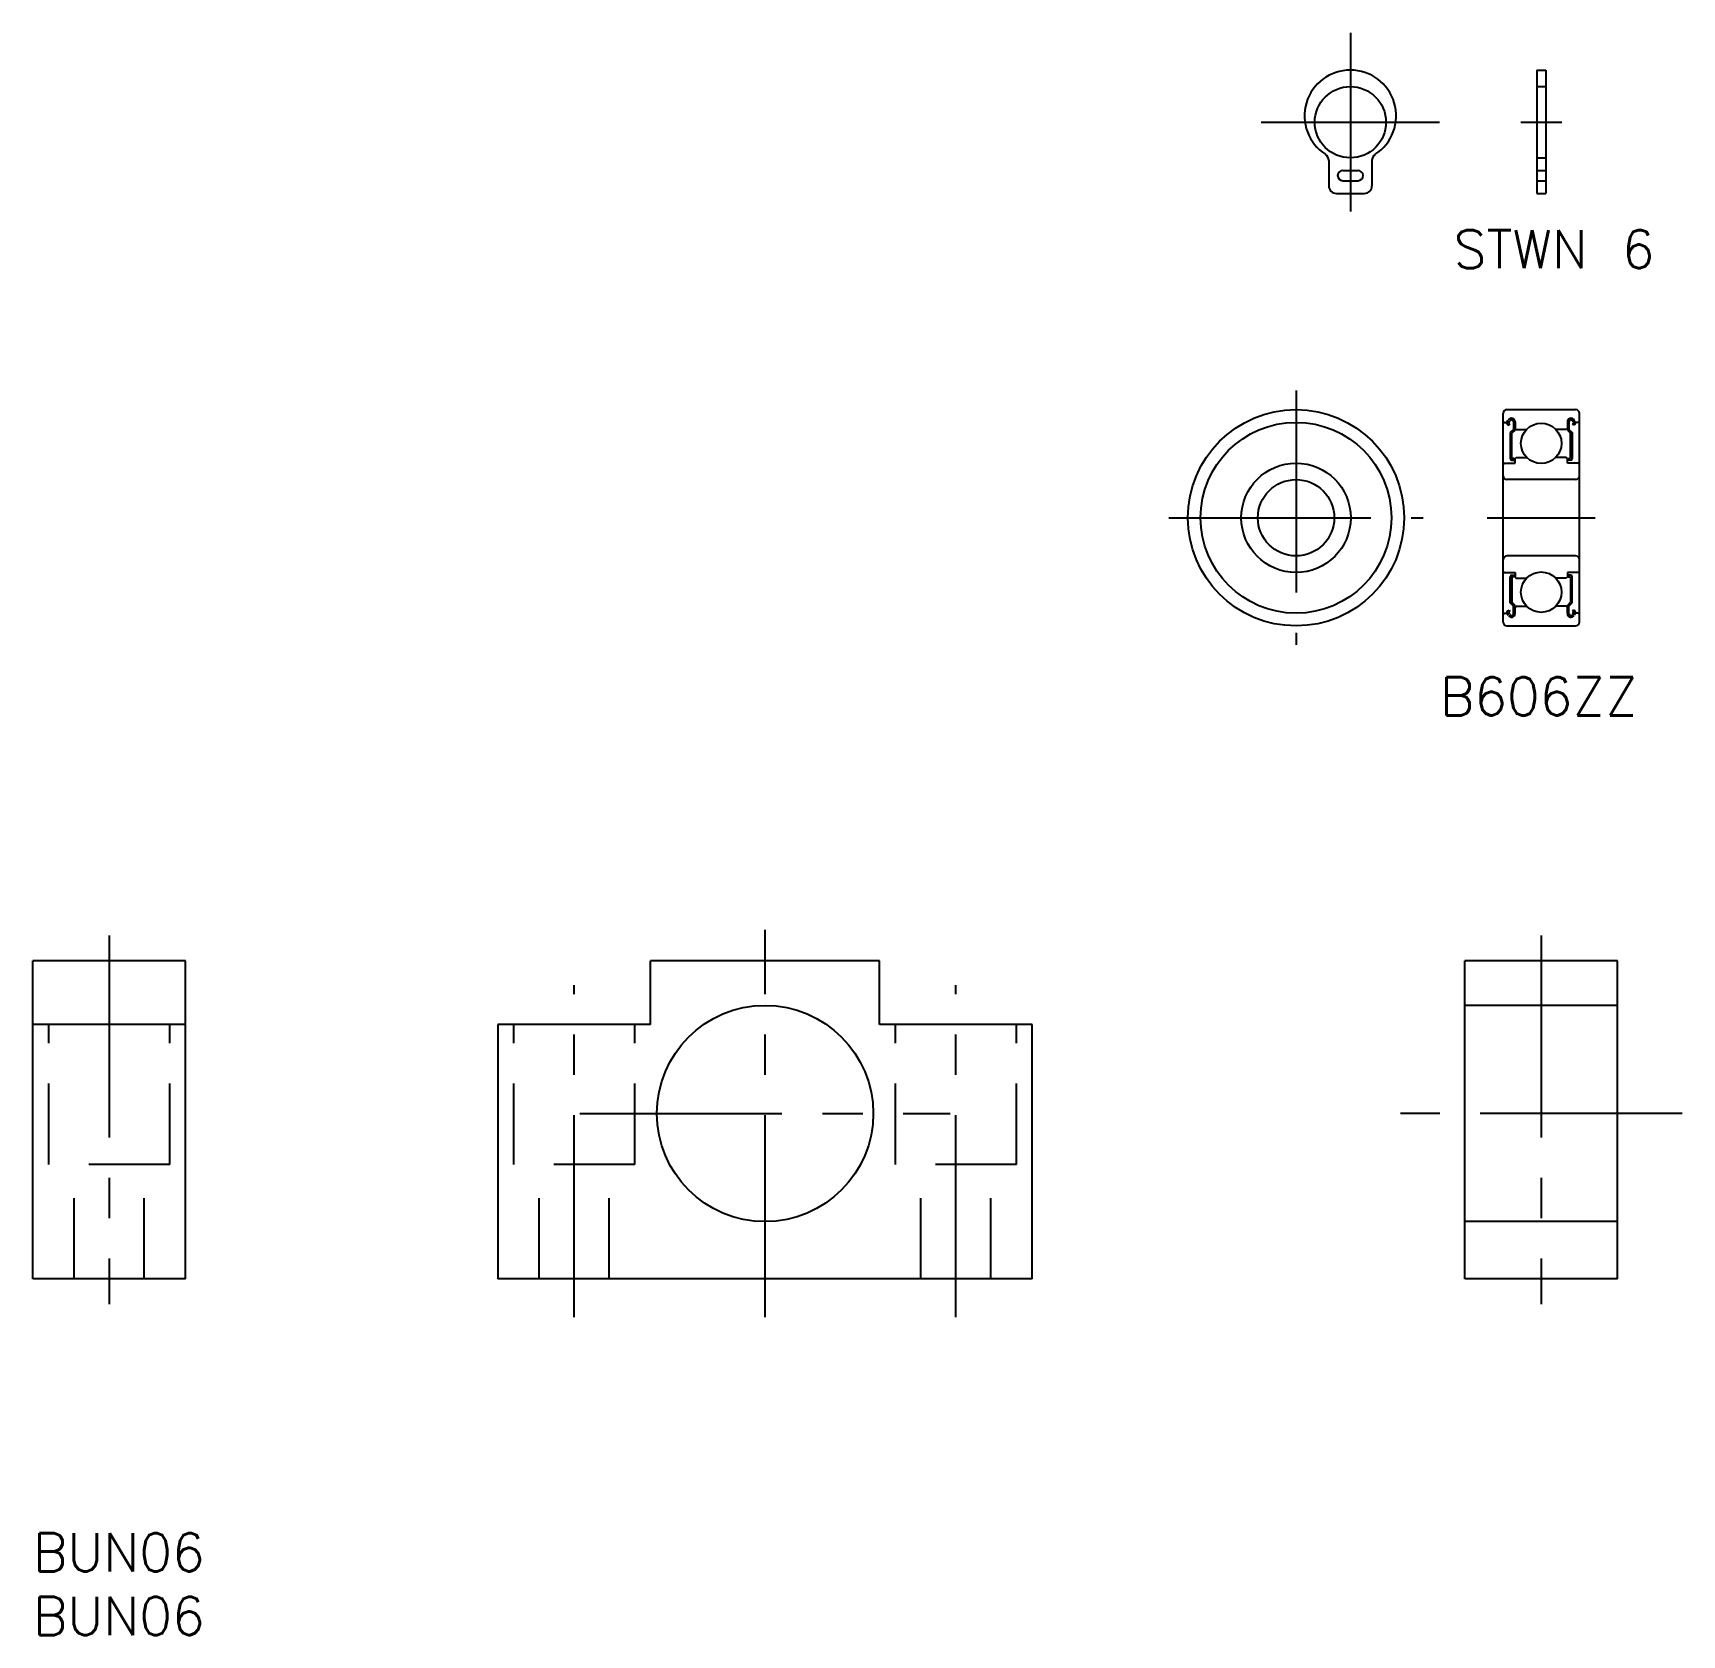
# Model space of a CAD drawing. Extents: x 0 to 130, y -8 to 118.
import ezdxf

# ---------------------------------------------------------------- set-up
doc = ezdxf.new("R2010")
doc.units = 0
doc.header["$LTSCALE"] = 0.5
doc.linetypes.add('CENTER', pattern=[50.8, 31.75, -6.35, 6.35, -6.35])
doc.linetypes.add('DASHED', pattern=[19.05, 12.7, -6.35])
doc.layers.get('0').update_dxf_attribs({"linetype": 'CONTINUOUS'})
for name, color, linetype in [('MSM_CENTER', 1, 'CENTER'), ('MSM_CONTINUOUS', 7, 'CONTINUOUS'), ('MSM_DASHED', 4, 'DASHED'), ('MSM_PART_NUMBER', 7, 'CONTINUOUS')]:
    doc.layers.add(name, color=color, linetype=linetype)
doc.styles.get("Standard").update_dxf_attribs({"font": 'txt.shx', "height": 3, "bigfont": 'bigfont.shx'})

# ---------------------------------------------------------------- blocks, each defined once
blk = doc.blocks.new('*U4')
at = {"layer": 'MSM_PART_NUMBER'}
blk.add_text('BUN06', height=3, dxfattribs=at).set_placement((0, -3))
blk = doc.blocks.new('*U5')
at = {"layer": 'MSM_PART_NUMBER'}
blk.add_text('BUN06', height=3, dxfattribs=at).set_placement((0, -8))

msp = doc.modelspace()

# ---------------------------------------------------------------- linework, layer by layer
for p, q in [((118.19, 115.04), (118.19, 105.34)), ((118.19, 115.04), (118.89, 115.04)), ((118.89, 115.04), (118.89, 105.34)), ((101.84, 107.92), (101.84, 105.94)), ((103.54, 108.14), (103.54, 107.14)), ((105.24, 107.92), (105.24, 105.94)), ((102.94, 107.14), (104.14, 107.14)), ((102.94, 106.34), (104.14, 106.34)), ((103.54, 106.34), (103.54, 105.34)), ((102.44, 105.34), (104.64, 105.34)), ((118.19, 105.34), (118.89, 105.34)), ((115.84, 88.34), (121.24, 88.34)), ((115.54, 71.64), (115.54, 88.04)), ((115.54, 87.44), (115.64, 87.34)), ((115.64, 87.34), (115.85, 87.34)), ((115.85, 87.34), (115.95, 87.52)), ((115.9, 87.17), (116.01, 87.11)), ((115.96, 87.28), (116.06, 87.45)), ((116.07, 87.22), (115.96, 87.28)), ((116.01, 87.11), (116.07, 87.22)), ((116.35, 87.38), (116.35, 86.79)), ((116.48, 87.38), (116.48, 86.74)), ((116.48, 86.89), (116.58, 86.79)), ((120.6, 86.89), (120.5, 86.79)), ((120.6, 87.38), (120.6, 86.74)), ((120.72, 87.38), (120.72, 86.79)), ((121.12, 87.28), (121.01, 87.45)), ((121.01, 87.22), (121.12, 87.28)), ((121.07, 87.11), (121.01, 87.22)), ((121.18, 87.17), (121.07, 87.11)), ((121.22, 87.34), (121.12, 87.52)), ((121.44, 87.34), (121.22, 87.34)), ((121.54, 87.44), (121.44, 87.34)), ((121.54, 71.64), (121.54, 88.04)), ((116.35, 86.79), (116.1, 86.54)), ((116.1, 86.54), (116.1, 84.49)), ((116.48, 86.74), (116.23, 86.49)), ((116.23, 84.49), (116.23, 86.49)), ((116.58, 86.79), (117.39, 86.79)), ((120.5, 86.79), (119.68, 86.79)), ((120.6, 86.74), (120.85, 86.49)), ((120.72, 86.79), (120.97, 86.54)), ((120.85, 84.49), (120.85, 86.49)), ((120.97, 86.54), (120.97, 84.49)), ((116.42, 84.49), (116.23, 84.49)), ((116.23, 84.36), (116.42, 84.36)), ((116.42, 84.36), (116.42, 84.49)), ((116.48, 84.49), (116.58, 84.59)), ((116.48, 84.14), (116.48, 84.49)), ((116.58, 84.59), (117.39, 84.59)), ((120.5, 84.59), (119.68, 84.59)), ((120.6, 84.49), (120.5, 84.59)), ((120.6, 84.14), (120.6, 84.49)), ((120.66, 84.36), (120.66, 84.49)), ((120.66, 84.49), (120.85, 84.49)), ((120.85, 84.36), (120.66, 84.36)), ((115.54, 84.04), (115.64, 84.14)), ((115.64, 84.14), (116.48, 84.14)), ((121.44, 84.14), (120.6, 84.14)), ((121.54, 84.04), (121.44, 84.14)), ((121.24, 82.84), (115.84, 82.84)), ((121.24, 76.84), (115.84, 76.84)), ((115.54, 75.64), (115.64, 75.54)), ((115.64, 75.54), (116.48, 75.54)), ((116.1, 73.15), (116.1, 75.2)), ((116.23, 75.32), (116.42, 75.32)), ((116.23, 75.2), (116.23, 73.2)), ((116.42, 75.2), (116.23, 75.2)), ((116.42, 75.32), (116.42, 75.2)), ((116.48, 75.54), (116.48, 75.19)), ((116.48, 75.19), (116.58, 75.09)), ((120.6, 75.19), (120.5, 75.09)), ((120.6, 75.54), (120.6, 75.19)), ((121.44, 75.54), (120.6, 75.54)), ((120.66, 75.32), (120.66, 75.2)), ((120.85, 75.32), (120.66, 75.32)), ((120.66, 75.2), (120.85, 75.2)), ((120.85, 75.2), (120.85, 73.2)), ((120.97, 73.15), (120.97, 75.2)), ((121.54, 75.64), (121.44, 75.54)), ((116.58, 75.09), (117.39, 75.09)), ((120.5, 75.09), (119.68, 75.09)), ((116.35, 72.89), (116.1, 73.15)), ((116.48, 72.95), (116.23, 73.2)), ((116.35, 72.31), (116.35, 72.89)), ((116.48, 72.31), (116.48, 72.95)), ((116.48, 72.79), (116.58, 72.89)), ((116.58, 72.89), (117.39, 72.89)), ((120.5, 72.89), (119.68, 72.89)), ((120.6, 72.79), (120.5, 72.89)), ((120.6, 72.95), (120.85, 73.2)), ((120.6, 72.31), (120.6, 72.95)), ((120.72, 72.89), (120.97, 73.15)), ((120.72, 72.31), (120.72, 72.89)), ((115.54, 72.24), (115.64, 72.34)), ((115.64, 72.34), (115.85, 72.34)), ((115.84, 71.34), (121.24, 71.34)), ((115.85, 72.34), (115.95, 72.17)), ((115.9, 72.52), (116.01, 72.58)), ((116.07, 72.47), (115.96, 72.41)), ((115.96, 72.41), (116.06, 72.23)), ((116.01, 72.58), (116.07, 72.47)), ((121.07, 72.58), (121.01, 72.47)), ((121.01, 72.47), (121.12, 72.41)), ((121.12, 72.41), (121.01, 72.23)), ((121.18, 72.52), (121.07, 72.58)), ((121.22, 72.34), (121.12, 72.17)), ((121.44, 72.34), (121.22, 72.34)), ((121.54, 72.24), (121.44, 72.34))]:
    msp.add_line(p, q)
for centre, radius in [((103.54, 110.94), 2.8), ((99.27, 79.84), 8.5), ((99.27, 79.84), 7.5), ((118.54, 85.69), 1.59), ((99.27, 79.84), 4.3), ((99.27, 79.84), 3), ((118.54, 73.99), 1.59)]:
    msp.add_circle(centre, radius)
for centre, radius, start, end in [((103.54, 111.44), 3.6, 302.8505, 237.1495), ((101.24, 107.92), 0.6, 0, 54.9004), ((105.84, 107.92), 0.6, 125.0996, 180), ((102.94, 106.74), 0.4, 90, 270), ((104.14, 106.74), 0.4, 270, 90), ((102.44, 105.94), 0.6, 180, 270), ((104.64, 105.94), 0.6, 270, 0), ((115.84, 88.04), 0.3, 90, 180), ((121.24, 88.04), 0.3, 0, 90), ((115.96, 87.28), 0.126, 149.9926, 240.0026), ((116.2, 87.38), 0.282, 0, 150.0017), ((116.2, 87.38), 0.156, 0, 150.0019), ((120.88, 87.38), 0.282, 29.9983, 180), ((120.88, 87.38), 0.156, 29.9981, 180), ((121.12, 87.28), 0.126, 299.9974, 30.0074), ((116.23, 84.49), 0.126, 180.0001, 270), ((120.85, 84.49), 0.126, 270, 359.9999), ((115.84, 83.14), 0.3, 180, 270), ((121.24, 83.14), 0.3, 270, 0), ((115.84, 76.54), 0.3, 90, 180), ((121.24, 76.54), 0.3, 0, 90), ((116.23, 75.2), 0.126, 90, 179.9999), ((120.85, 75.2), 0.126, 0.0001, 90), ((115.84, 71.64), 0.3, 180, 270), ((115.96, 72.41), 0.126, 119.9974, 210.0074), ((116.2, 72.31), 0.282, 209.9983, 0), ((116.2, 72.31), 0.156, 209.9981, 0), ((120.88, 72.31), 0.282, 180, 330.0017), ((120.88, 72.31), 0.156, 180, 330.0019), ((121.12, 72.41), 0.126, 329.9926, 60.0026), ((121.24, 71.64), 0.3, 270, 0)]:
    msp.add_arc(centre, radius, start, end)
at = {"layer": 'MSM_CENTER'}
for p, q in [((103.54, 117.96), (103.54, 103.92)), ((96.52, 110.94), (110.55, 110.94)), ((116.95, 110.94), (120.16, 110.94)), ((99.27, 89.84), (99.27, 69.84)), ((89.27, 79.84), (109.27, 79.84)), ((114.3, 79.84), (122.78, 79.84)), ((6, 47), (6, 18)), ((57.54, 16.99), (57.54, 47.45)), ((118.54, 47), (118.54, 18)), ((42.54, 16.99), (42.54, 43.08)), ((72.54, 16.99), (72.54, 43.08)), ((42.99, 33), (72.09, 33)), ((129.61, 33), (107.47, 33))]:
    msp.add_line(p, q, dxfattribs=at)
at = {"layer": 'MSM_CONTINUOUS'}
for p, q in [((0, 20), (0, 45)), ((12, 45), (0, 45)), ((12, 20), (12, 45)), ((66.54, 45), (48.54, 45)), ((48.54, 40), (48.54, 45)), ((66.54, 40), (66.54, 45)), ((112.54, 20), (112.54, 45)), ((124.54, 45), (112.54, 45)), ((124.54, 20), (124.54, 45)), ((124.54, 41.5), (112.54, 41.5)), ((12, 40), (0, 40)), ((36.54, 40), (36.54, 20)), ((48.54, 40), (36.54, 40)), ((78.54, 40), (66.54, 40)), ((78.54, 20), (78.54, 40)), ((124.54, 24.5), (112.54, 24.5)), ((12, 20), (0, 20)), ((78.54, 20), (36.54, 20)), ((124.54, 20), (112.54, 20))]:
    msp.add_line(p, q, dxfattribs=at)
msp.add_circle((57.54, 33), 8.5, dxfattribs=at)
at = {"layer": 'MSM_DASHED'}
for p, q in [((118.19, 113.74), (118.89, 113.74)), ((118.19, 108.14), (118.89, 108.14)), ((118.19, 107.14), (118.89, 107.14)), ((118.19, 106.34), (118.89, 106.34)), ((1.25, 29), (1.25, 40)), ((10.75, 29), (10.75, 40)), ((37.79, 29), (37.79, 40)), ((47.29, 29), (47.29, 40)), ((67.79, 29), (67.79, 40)), ((77.29, 29), (77.29, 40)), ((10.75, 29), (1.25, 29)), ((3.25, 20), (3.25, 29)), ((8.75, 20), (8.75, 29)), ((47.29, 29), (37.79, 29)), ((39.79, 20), (39.79, 29)), ((45.29, 20), (45.29, 29)), ((77.29, 29), (67.79, 29)), ((69.79, 20), (69.79, 29)), ((75.29, 20), (75.29, 29))]:
    msp.add_line(p, q, dxfattribs=at)

# ---------------------------------------------------------------- block references
at = {"layer": 'MSM_CONTINUOUS'}
for name in ['*U4', '*U5']:
    msp.add_blockref(name, (0, 0), dxfattribs=at)

# ---------------------------------------------------------------- texts
at = {"layer": 'MSM_PART_NUMBER'}
for s, p in [('STWN 6', (111.66, 99.46)), ('B606ZZ', (110.58, 64.3))]:
    msp.add_text(s, height=3, dxfattribs=at).set_placement(p)

doc.saveas('drawing.dxf')
